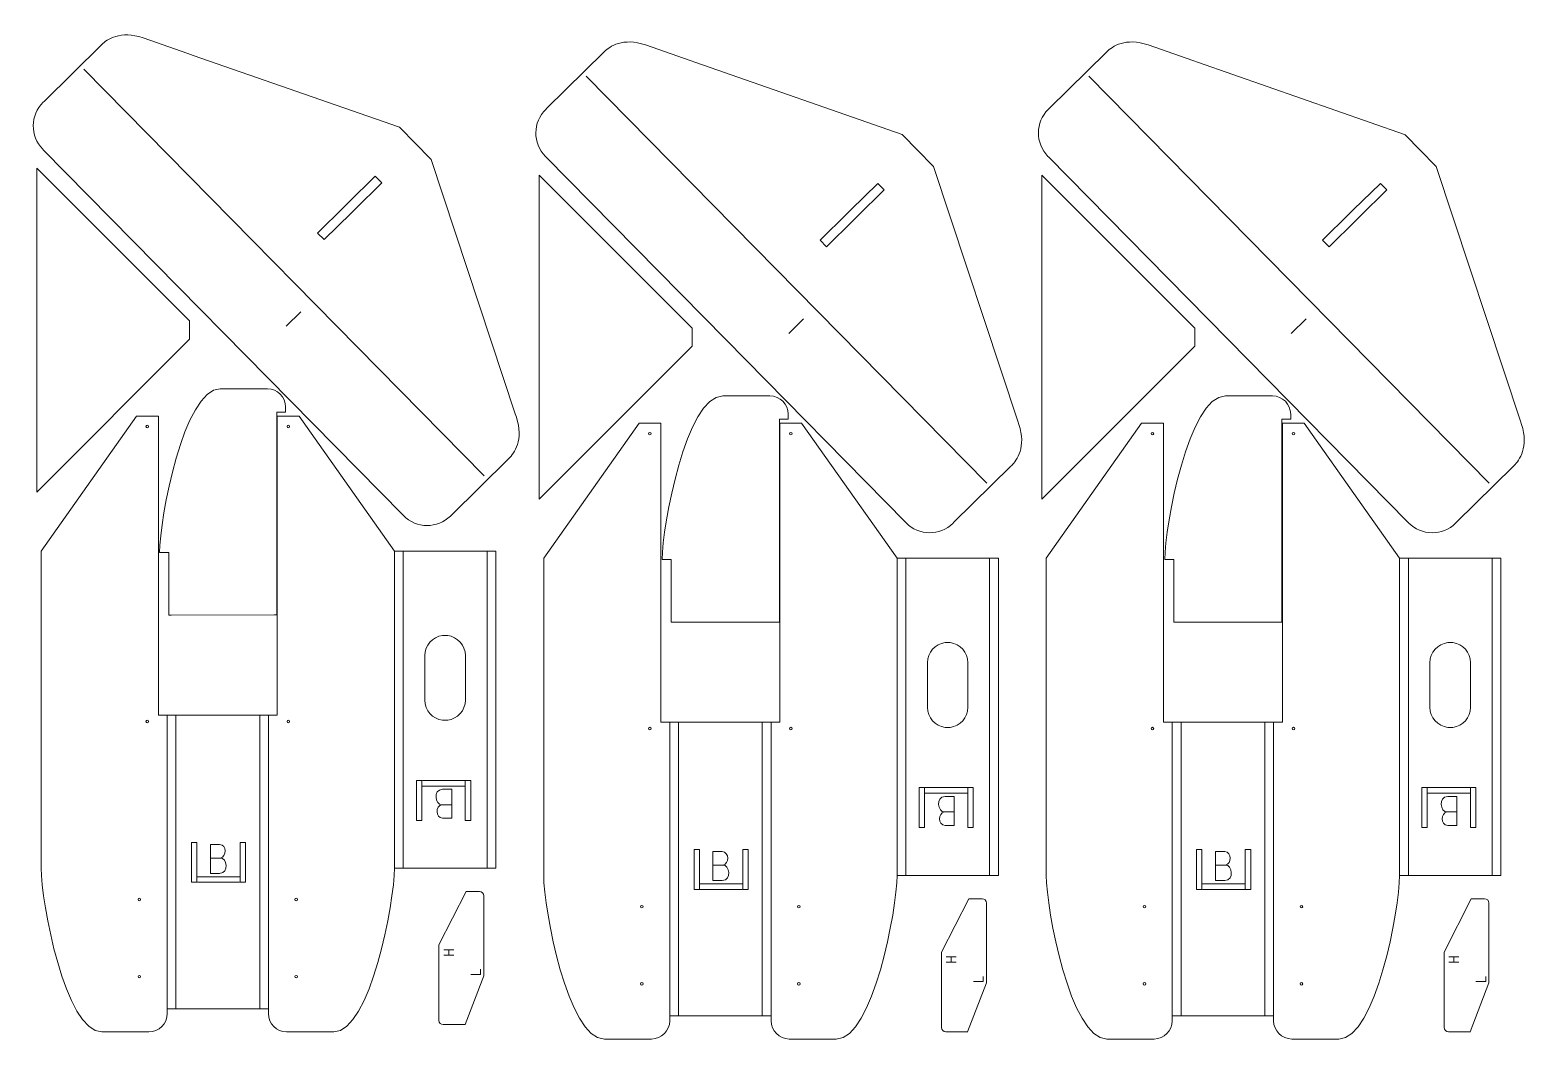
# Model space of a CAD drawing. Header units: inches. Extents: x 0.3 to 29.3, y -19.7 to -0.2.
import ezdxf

# ---------------------------------------------------------------- set-up
doc = ezdxf.new("R2010")
doc.units = ezdxf.units.IN
doc.header["$MEASUREMENT"] = 0
doc.layers.add('Layer 1', color=7, linetype='Continuous')

# ---------------------------------------------------------------- blocks, each defined once
blk = doc.blocks.new('block 3')
at = {"layer": 'Layer 1', "color": 140, "lineweight": 18, "true_color": 0x00adee}
for points in [[(27.756, -18.131), (27.951, -18.131)], [(27.756, -18.236), (27.951, -18.236)], [(27.854, -18.236), (27.854, -18.131)], [(28.281, -18.611), (28.471, -18.611), (28.471, -18.511)]]:
    blk.add_lwpolyline(points, dxfattribs=at)
at = {"layer": 'Layer 1', "color": 179, "lineweight": 18, "true_color": 0x231f20}
blk.add_lwpolyline([(28.533, -18.636), (28.17, -19.582)], dxfattribs=at)
blk.add_open_spline([(28.533, -18.636), (28.533, -18.636), (28.533, -18.397), (28.533, -18.397), (28.533, -18.397), (28.533, -18.337), (28.533, -18.337), (28.533, -18.337), (28.533, -17.088), (28.533, -17.088), (28.533, -17.043), (28.496, -17.005), (28.45, -17.005), (28.45, -17.005), (28.191, -17.005), (28.191, -17.005), (28.191, -17.005), (27.664, -18.04), (27.664, -18.04), (27.664, -18.04), (27.664, -18.817), (27.664, -18.817), (27.664, -18.817), (27.664, -18.869), (27.664, -18.869), (27.664, -18.869), (27.664, -19.499), (27.664, -19.499), (27.664, -19.545), (27.702, -19.582), (27.748, -19.582), (27.748, -19.582), (28.074, -19.582), (28.074, -19.582), (28.074, -19.582), (28.092, -19.582), (28.092, -19.582), (28.092, -19.582), (28.176, -19.582), (28.176, -19.582)], degree=3, knots=[0, 0, 0, 0, 1, 1, 1, 2, 2, 2, 3, 3, 3, 4, 4, 4, 5, 5, 5, 6, 6, 6, 7, 7, 7, 8, 8, 8, 9, 9, 9, 10, 10, 10, 11, 11, 11, 12, 12, 12, 13, 13, 13, 13], dxfattribs=at)
blk = doc.blocks.new('block 4')
at = {"layer": 'Layer 1', "color": 240, "lineweight": 18, "true_color": 0xec1c24}
blk.add_lwpolyline([(28.54, -8.958), (20.786, -1.08)], dxfattribs=at)
at = {"layer": 'Layer 1', "color": 179, "lineweight": 18, "true_color": 0x231f20}
for points in [[(26.033, -3.796), (26.556, -3.282), (26.43, -3.154), (25.907, -3.669), (25.836, -3.739), (25.313, -4.254), (25.439, -4.381), (25.962, -3.867), (26.033, -3.796)], [(24.991, -5.78), (24.706, -6.061)]]:
    blk.add_lwpolyline(points, dxfattribs=at)
for points, knots in [([(27.206, -2.517), (27.206, -2.517), (26.911, -2.216), (26.911, -2.216), (26.911, -2.216), (26.9, -2.205), (26.9, -2.205), (26.9, -2.205), (22.906, -0.813), (22.906, -0.813), (22.906, -0.813), (22.8, -0.776), (22.8, -0.776), (22.8, -0.776), (21.934, -0.474), (21.934, -0.474), (21.498, -0.322), (21.234, -0.507), (21.137, -0.602), (21.137, -0.602), (21.128, -0.612), (21.128, -0.612), (21.128, -0.612), (20.018, -1.704), (20.018, -1.704), (20.018, -1.704), (20, -1.721), (20, -1.721), (19.748, -1.969), (19.745, -2.378), (19.993, -2.631), (19.993, -2.631), (20.002, -2.64), (20.002, -2.64), (20.002, -2.64), (23.485, -6.179), (23.485, -6.179)], [0, 0, 0, 0, 1, 1, 1, 2, 2, 2, 3, 3, 3, 4, 4, 4, 5, 5, 5, 6, 6, 6, 7, 7, 7, 8, 8, 8, 9, 9, 9, 10, 10, 10, 11, 11, 11, 12, 12, 12, 12]), ([(27.206, -2.517), (27.206, -2.517), (27.499, -2.815), (27.499, -2.815), (27.499, -2.815), (27.512, -2.828), (27.512, -2.828), (27.512, -2.828), (29.143, -7.756), (29.143, -7.756), (29.143, -7.756), (29.164, -7.82), (29.164, -7.82), (29.309, -8.259), (29.12, -8.519), (29.023, -8.615), (29.023, -8.615), (29.009, -8.629), (29.009, -8.629), (29.009, -8.629), (27.898, -9.723), (27.898, -9.723), (27.898, -9.723), (27.887, -9.734), (27.887, -9.734), (27.635, -9.982), (27.225, -9.979), (26.977, -9.727), (26.977, -9.727), (26.964, -9.713), (26.964, -9.713), (26.964, -9.713), (23.485, -6.179), (23.485, -6.179)], [0, 0, 0, 0, 1, 1, 1, 2, 2, 2, 3, 3, 3, 4, 4, 4, 5, 5, 5, 6, 6, 6, 7, 7, 7, 8, 8, 8, 9, 9, 9, 10, 10, 10, 11, 11, 11, 11])]:
    blk.add_open_spline(points, degree=3, knots=knots, dxfattribs=at)
blk = doc.blocks.new('block 2')
at = {"layer": 'Layer 1', "color": 179, "lineweight": 18, "true_color": 0x231f20}
for points in [[(19.876, -9.235), (19.876, -3.036), (19.876, -2.995), (22.837, -5.956), (22.837, -5.979), (22.837, -6.291), (22.837, -6.308), (19.876, -9.269), (19.876, -9.235)], [(24.363, -13.588), (24.533, -13.588), (24.533, -7.8), (24.583, -7.8)], [(24.583, -7.8), (24.91, -7.8), (24.956, -7.8), (26.803, -10.411)], [(26.803, -10.411), (28.715, -10.411), (28.765, -10.411), (28.765, -16.554)], [(28.765, -11.753), (28.765, -11.657)], [(22.462, -13.588), (24.278, -13.588)], [(26.861, -16.554), (28.725, -16.554), (28.765, -16.554)], [(22.441, -19.273), (24.323, -19.273)]]:
    blk.add_lwpolyline(points, dxfattribs=at)
at = {"layer": 'Layer 1', "color": 240, "lineweight": 18, "true_color": 0xec1c24}
for points in [[(26.803, -10.411), (26.803, -16.554), (26.973, -16.554), (26.973, -10.411), (26.803, -10.411)], [(28.595, -10.411), (28.595, -16.554)], [(22.401, -13.588), (22.401, -19.273), (22.571, -19.273), (22.571, -13.588), (22.401, -13.588)], [(24.193, -13.588), (24.193, -19.273), (24.363, -19.273), (24.363, -13.588), (24.193, -13.588)]]:
    blk.add_lwpolyline(points, dxfattribs=at)
at = {"layer": 'Layer 1', "color": 140, "lineweight": 18, "true_color": 0x00adee}
for points in [[(27.231, -15.626), (27.336, -15.626), (27.336, -14.855), (27.231, -14.855), (27.231, -15.626)], [(28.165, -14.855), (27.346, -14.855)], [(27.346, -14.961), (28.165, -14.961)], [(27.912, -15.587), (27.912, -15.026), (27.735, -15.026)], [(28.175, -15.626), (28.28, -15.626), (28.28, -14.855), (28.175, -14.855), (28.175, -15.626)], [(27.718, -15.324), (27.912, -15.324)], [(22.976, -16.052), (22.872, -16.052), (22.872, -16.824), (22.976, -16.824), (22.976, -16.052)], [(23.239, -16.092), (23.239, -16.653), (23.417, -16.653)], [(23.92, -16.052), (23.815, -16.052), (23.815, -16.824), (23.92, -16.824), (23.92, -16.052)], [(23.433, -16.355), (23.239, -16.355)], [(23.805, -16.718), (22.986, -16.718)], [(22.986, -16.824), (23.805, -16.824)]]:
    blk.add_lwpolyline(points, dxfattribs=at)
at = {"layer": 'Layer 1', "color": 179, "lineweight": 18, "true_color": 0x231f20}
for points, knots in [([(22.401, -13.588), (22.401, -13.588), (22.231, -13.588), (22.231, -13.588), (22.231, -13.588), (22.231, -7.8), (22.231, -7.8), (22.231, -7.8), (22.181, -7.8), (22.181, -7.8), (22.181, -7.8), (21.807, -7.8), (21.807, -7.8), (21.807, -7.8), (19.961, -10.411), (19.961, -10.411), (19.961, -10.411), (19.961, -10.461), (19.961, -10.461), (19.961, -10.461), (19.961, -16.494), (19.961, -16.494), (19.961, -16.494), (19.961, -16.554), (19.961, -16.554), (19.961, -17.2), (20.427, -19.722), (21.136, -19.722), (21.136, -19.722), (22.048, -19.722), (22.048, -19.722), (22.242, -19.722), (22.401, -19.563), (22.401, -19.369), (22.401, -19.369), (22.401, -19.273), (22.401, -19.273)], [0, 0, 0, 0, 1, 1, 1, 2, 2, 2, 3, 3, 3, 4, 4, 4, 5, 5, 5, 6, 6, 6, 7, 7, 7, 8, 8, 8, 9, 9, 9, 10, 10, 10, 11, 11, 11, 12, 12, 12, 12]), ([(21.991, -8.001), (21.991, -8.015), (22.002, -8.026), (22.016, -8.026), (22.029, -8.026), (22.041, -8.015), (22.041, -8.001), (22.041, -7.987), (22.029, -7.976), (22.016, -7.976), (22.002, -7.976), (21.991, -7.987), (21.991, -8.001)], [0, 0, 0, 0, 1, 1, 1, 2, 2, 2, 3, 3, 3, 4, 4, 4, 4]), ([(24.723, -8.001), (24.723, -8.015), (24.734, -8.026), (24.748, -8.026), (24.761, -8.026), (24.773, -8.015), (24.773, -8.001), (24.773, -7.987), (24.761, -7.976), (24.748, -7.976), (24.734, -7.976), (24.723, -7.987), (24.723, -8.001)], [0, 0, 0, 0, 1, 1, 1, 2, 2, 2, 3, 3, 3, 4, 4, 4, 4]), ([(27.734, -12.047), (27.541, -12.072), (27.391, -12.237), (27.391, -12.436), (27.391, -12.436), (27.391, -13.298), (27.391, -13.298), (27.391, -13.497), (27.541, -13.663), (27.734, -13.688), (27.734, -13.688), (27.834, -13.688), (27.834, -13.688), (28.026, -13.663), (28.176, -13.497), (28.176, -13.298), (28.176, -13.298), (28.176, -12.436), (28.176, -12.436), (28.176, -12.237), (28.026, -12.072), (27.834, -12.047), (27.834, -12.047), (27.734, -12.047), (27.734, -12.047)], [0, 0, 0, 0, 1, 1, 1, 2, 2, 2, 3, 3, 3, 4, 4, 4, 5, 5, 5, 6, 6, 6, 7, 7, 7, 8, 8, 8, 8]), ([(21.991, -13.711), (21.991, -13.725), (22.002, -13.736), (22.016, -13.736), (22.029, -13.736), (22.041, -13.725), (22.041, -13.711), (22.041, -13.698), (22.029, -13.686), (22.016, -13.686), (22.002, -13.686), (21.991, -13.698), (21.991, -13.711)], [0, 0, 0, 0, 1, 1, 1, 2, 2, 2, 3, 3, 3, 4, 4, 4, 4]), ([(24.723, -13.711), (24.723, -13.725), (24.734, -13.736), (24.748, -13.736), (24.761, -13.736), (24.773, -13.725), (24.773, -13.711), (24.773, -13.698), (24.761, -13.686), (24.748, -13.686), (24.734, -13.686), (24.723, -13.698), (24.723, -13.711)], [0, 0, 0, 0, 1, 1, 1, 2, 2, 2, 3, 3, 3, 4, 4, 4, 4]), ([(26.803, -16.554), (26.803, -17.2), (26.336, -19.722), (25.627, -19.722), (25.627, -19.722), (24.715, -19.722), (24.715, -19.722), (24.521, -19.722), (24.363, -19.563), (24.363, -19.369), (24.363, -19.369), (24.363, -19.273), (24.363, -19.273)], [0, 0, 0, 0, 1, 1, 1, 2, 2, 2, 3, 3, 3, 4, 4, 4, 4]), ([(21.837, -17.16), (21.837, -17.174), (21.849, -17.185), (21.862, -17.185), (21.876, -17.185), (21.887, -17.174), (21.887, -17.16), (21.887, -17.146), (21.876, -17.135), (21.862, -17.135), (21.849, -17.135), (21.837, -17.146), (21.837, -17.16)], [0, 0, 0, 0, 1, 1, 1, 2, 2, 2, 3, 3, 3, 4, 4, 4, 4]), ([(24.876, -17.16), (24.876, -17.174), (24.887, -17.185), (24.901, -17.185), (24.915, -17.185), (24.926, -17.174), (24.926, -17.16), (24.926, -17.146), (24.915, -17.135), (24.901, -17.135), (24.887, -17.135), (24.876, -17.146), (24.876, -17.16)], [0, 0, 0, 0, 1, 1, 1, 2, 2, 2, 3, 3, 3, 4, 4, 4, 4]), ([(21.837, -18.652), (21.837, -18.666), (21.849, -18.677), (21.862, -18.677), (21.876, -18.677), (21.887, -18.666), (21.887, -18.652), (21.887, -18.638), (21.876, -18.627), (21.862, -18.627), (21.849, -18.627), (21.837, -18.638), (21.837, -18.652)], [0, 0, 0, 0, 1, 1, 1, 2, 2, 2, 3, 3, 3, 4, 4, 4, 4]), ([(24.876, -18.652), (24.876, -18.666), (24.887, -18.677), (24.901, -18.677), (24.915, -18.677), (24.926, -18.666), (24.926, -18.652), (24.926, -18.638), (24.915, -18.627), (24.901, -18.627), (24.887, -18.627), (24.876, -18.638), (24.876, -18.652)], [0, 0, 0, 0, 1, 1, 1, 2, 2, 2, 3, 3, 3, 4, 4, 4, 4])]:
    blk.add_open_spline(points, degree=3, knots=knots, dxfattribs=at)
at = {"layer": 'Layer 1', "color": 140, "lineweight": 18, "true_color": 0x00adee}
for points in [[(27.912, -15.587), (27.912, -15.587), (27.734, -15.587), (27.734, -15.587), (27.589, -15.575), (27.6, -15.348), (27.718, -15.324), (27.596, -15.335), (27.54, -15.029), (27.735, -15.026)], [(23.239, -16.092), (23.239, -16.092), (23.417, -16.092), (23.417, -16.092), (23.562, -16.104), (23.552, -16.33), (23.433, -16.355), (23.555, -16.344), (23.612, -16.65), (23.417, -16.653)]]:
    blk.add_open_spline(points, degree=3, knots=[0, 0, 0, 0, 1, 1, 1, 2, 2, 2, 3, 3, 3, 3], dxfattribs=at)
at = {"layer": 'Layer 1'}
for name in ['block 4', 'block 3']:
    blk.add_blockref(name, (0, 0), dxfattribs=at)
blk = doc.blocks.new('block 6')
at = {"layer": 'Layer 1', "color": 140, "lineweight": 18, "true_color": 0x00adee}
for points in [[(18.024, -18.131), (18.219, -18.131)], [(18.024, -18.236), (18.219, -18.236)], [(18.122, -18.236), (18.122, -18.131)], [(18.549, -18.611), (18.739, -18.611), (18.739, -18.511)]]:
    blk.add_lwpolyline(points, dxfattribs=at)
at = {"layer": 'Layer 1', "color": 179, "lineweight": 18, "true_color": 0x231f20}
blk.add_lwpolyline([(18.801, -18.636), (18.438, -19.582)], dxfattribs=at)
blk.add_open_spline([(18.801, -18.636), (18.801, -18.636), (18.801, -18.397), (18.801, -18.397), (18.801, -18.397), (18.801, -18.337), (18.801, -18.337), (18.801, -18.337), (18.801, -17.088), (18.801, -17.088), (18.801, -17.043), (18.764, -17.005), (18.718, -17.005), (18.718, -17.005), (18.459, -17.005), (18.459, -17.005), (18.459, -17.005), (17.933, -18.04), (17.933, -18.04), (17.933, -18.04), (17.933, -18.817), (17.933, -18.817), (17.933, -18.817), (17.933, -18.869), (17.933, -18.869), (17.933, -18.869), (17.933, -19.499), (17.933, -19.499), (17.933, -19.545), (17.97, -19.582), (18.016, -19.582), (18.016, -19.582), (18.342, -19.582), (18.342, -19.582), (18.342, -19.582), (18.36, -19.582), (18.36, -19.582), (18.36, -19.582), (18.444, -19.582), (18.444, -19.582)], degree=3, knots=[0, 0, 0, 0, 1, 1, 1, 2, 2, 2, 3, 3, 3, 4, 4, 4, 5, 5, 5, 6, 6, 6, 7, 7, 7, 8, 8, 8, 9, 9, 9, 10, 10, 10, 11, 11, 11, 12, 12, 12, 13, 13, 13, 13], dxfattribs=at)
blk = doc.blocks.new('block 7')
at = {"layer": 'Layer 1', "color": 240, "lineweight": 18, "true_color": 0xec1c24}
blk.add_lwpolyline([(18.808, -8.958), (11.054, -1.08)], dxfattribs=at)
at = {"layer": 'Layer 1', "color": 179, "lineweight": 18, "true_color": 0x231f20}
for points in [[(16.301, -3.796), (16.824, -3.282), (16.699, -3.154), (16.176, -3.669), (16.104, -3.739), (15.581, -4.254), (15.707, -4.381), (16.23, -3.867), (16.301, -3.796)], [(15.26, -5.78), (14.974, -6.061)]]:
    blk.add_lwpolyline(points, dxfattribs=at)
for points, knots in [([(17.474, -2.517), (17.474, -2.517), (17.179, -2.216), (17.179, -2.216), (17.179, -2.216), (17.168, -2.205), (17.168, -2.205), (17.168, -2.205), (13.174, -0.813), (13.174, -0.813), (13.174, -0.813), (13.068, -0.776), (13.068, -0.776), (13.068, -0.776), (12.202, -0.474), (12.202, -0.474), (11.766, -0.322), (11.502, -0.507), (11.405, -0.602), (11.405, -0.602), (11.396, -0.612), (11.396, -0.612), (11.396, -0.612), (10.286, -1.704), (10.286, -1.704), (10.286, -1.704), (10.268, -1.721), (10.268, -1.721), (10.016, -1.969), (10.013, -2.378), (10.261, -2.631), (10.261, -2.631), (10.27, -2.64), (10.27, -2.64), (10.27, -2.64), (13.753, -6.179), (13.753, -6.179)], [0, 0, 0, 0, 1, 1, 1, 2, 2, 2, 3, 3, 3, 4, 4, 4, 5, 5, 5, 6, 6, 6, 7, 7, 7, 8, 8, 8, 9, 9, 9, 10, 10, 10, 11, 11, 11, 12, 12, 12, 12]), ([(17.474, -2.517), (17.474, -2.517), (17.767, -2.815), (17.767, -2.815), (17.767, -2.815), (17.78, -2.828), (17.78, -2.828), (17.78, -2.828), (19.411, -7.756), (19.411, -7.756), (19.411, -7.756), (19.432, -7.82), (19.432, -7.82), (19.577, -8.259), (19.388, -8.519), (19.291, -8.615), (19.291, -8.615), (19.277, -8.629), (19.277, -8.629), (19.277, -8.629), (18.166, -9.723), (18.166, -9.723), (18.166, -9.723), (18.155, -9.734), (18.155, -9.734), (17.903, -9.982), (17.493, -9.979), (17.245, -9.727), (17.245, -9.727), (17.232, -9.713), (17.232, -9.713), (17.232, -9.713), (13.753, -6.179), (13.753, -6.179)], [0, 0, 0, 0, 1, 1, 1, 2, 2, 2, 3, 3, 3, 4, 4, 4, 5, 5, 5, 6, 6, 6, 7, 7, 7, 8, 8, 8, 9, 9, 9, 10, 10, 10, 11, 11, 11, 11])]:
    blk.add_open_spline(points, degree=3, knots=knots, dxfattribs=at)
blk = doc.blocks.new('block 5')
at = {"layer": 'Layer 1', "color": 179, "lineweight": 18, "true_color": 0x231f20}
for points in [[(10.144, -9.235), (10.144, -3.036), (10.144, -2.995), (13.105, -5.956), (13.105, -5.979), (13.105, -6.291), (13.105, -6.308), (10.144, -9.269), (10.144, -9.235)], [(14.631, -13.588), (14.801, -13.588), (14.801, -7.8), (14.851, -7.8)], [(14.851, -7.8), (15.178, -7.8), (15.224, -7.8), (17.071, -10.411)], [(17.071, -10.411), (18.983, -10.411), (19.033, -10.411), (19.033, -16.554)], [(19.033, -11.753), (19.033, -11.657)], [(12.73, -13.588), (14.546, -13.588)], [(17.129, -16.554), (18.993, -16.554), (19.033, -16.554)], [(12.709, -19.273), (14.591, -19.273)]]:
    blk.add_lwpolyline(points, dxfattribs=at)
at = {"layer": 'Layer 1', "color": 240, "lineweight": 18, "true_color": 0xec1c24}
for points in [[(17.071, -10.411), (17.071, -16.554), (17.241, -16.554), (17.241, -10.411), (17.071, -10.411)], [(18.863, -10.411), (18.863, -16.554)], [(12.669, -13.588), (12.669, -19.273), (12.839, -19.273), (12.839, -13.588), (12.669, -13.588)], [(14.461, -13.588), (14.461, -19.273), (14.631, -19.273), (14.631, -13.588), (14.461, -13.588)]]:
    blk.add_lwpolyline(points, dxfattribs=at)
at = {"layer": 'Layer 1', "color": 140, "lineweight": 18, "true_color": 0x00adee}
for points in [[(17.5, -15.626), (17.604, -15.626), (17.604, -14.855), (17.5, -14.855), (17.5, -15.626)], [(18.433, -14.855), (17.614, -14.855)], [(17.614, -14.961), (18.433, -14.961)], [(18.18, -15.587), (18.18, -15.026), (18.003, -15.026)], [(18.443, -15.626), (18.548, -15.626), (18.548, -14.855), (18.443, -14.855), (18.443, -15.626)], [(17.986, -15.324), (18.18, -15.324)], [(13.244, -16.052), (13.14, -16.052), (13.14, -16.824), (13.244, -16.824), (13.244, -16.052)], [(13.507, -16.092), (13.507, -16.653), (13.685, -16.653)], [(14.188, -16.052), (14.083, -16.052), (14.083, -16.824), (14.188, -16.824), (14.188, -16.052)], [(13.701, -16.355), (13.507, -16.355)], [(14.073, -16.718), (13.254, -16.718)], [(13.254, -16.824), (14.073, -16.824)]]:
    blk.add_lwpolyline(points, dxfattribs=at)
at = {"layer": 'Layer 1', "color": 179, "lineweight": 18, "true_color": 0x231f20}
for points, knots in [([(12.669, -13.588), (12.669, -13.588), (12.499, -13.588), (12.499, -13.588), (12.499, -13.588), (12.499, -7.8), (12.499, -7.8), (12.499, -7.8), (12.449, -7.8), (12.449, -7.8), (12.449, -7.8), (12.075, -7.8), (12.075, -7.8), (12.075, -7.8), (10.229, -10.411), (10.229, -10.411), (10.229, -10.411), (10.229, -10.461), (10.229, -10.461), (10.229, -10.461), (10.229, -16.494), (10.229, -16.494), (10.229, -16.494), (10.229, -16.554), (10.229, -16.554), (10.229, -17.2), (10.695, -19.722), (11.404, -19.722), (11.404, -19.722), (12.316, -19.722), (12.316, -19.722), (12.51, -19.722), (12.669, -19.563), (12.669, -19.369), (12.669, -19.369), (12.669, -19.273), (12.669, -19.273)], [0, 0, 0, 0, 1, 1, 1, 2, 2, 2, 3, 3, 3, 4, 4, 4, 5, 5, 5, 6, 6, 6, 7, 7, 7, 8, 8, 8, 9, 9, 9, 10, 10, 10, 11, 11, 11, 12, 12, 12, 12]), ([(12.259, -8.001), (12.259, -8.015), (12.27, -8.026), (12.284, -8.026), (12.298, -8.026), (12.309, -8.015), (12.309, -8.001), (12.309, -7.987), (12.298, -7.976), (12.284, -7.976), (12.27, -7.976), (12.259, -7.987), (12.259, -8.001)], [0, 0, 0, 0, 1, 1, 1, 2, 2, 2, 3, 3, 3, 4, 4, 4, 4]), ([(14.991, -8.001), (14.991, -8.015), (15.002, -8.026), (15.016, -8.026), (15.03, -8.026), (15.041, -8.015), (15.041, -8.001), (15.041, -7.987), (15.03, -7.976), (15.016, -7.976), (15.002, -7.976), (14.991, -7.987), (14.991, -8.001)], [0, 0, 0, 0, 1, 1, 1, 2, 2, 2, 3, 3, 3, 4, 4, 4, 4]), ([(18.002, -12.047), (17.809, -12.072), (17.659, -12.237), (17.659, -12.436), (17.659, -12.436), (17.659, -13.298), (17.659, -13.298), (17.659, -13.497), (17.809, -13.663), (18.002, -13.688), (18.002, -13.688), (18.102, -13.688), (18.102, -13.688), (18.294, -13.663), (18.444, -13.497), (18.444, -13.298), (18.444, -13.298), (18.444, -12.436), (18.444, -12.436), (18.444, -12.237), (18.294, -12.072), (18.102, -12.047), (18.102, -12.047), (18.002, -12.047), (18.002, -12.047)], [0, 0, 0, 0, 1, 1, 1, 2, 2, 2, 3, 3, 3, 4, 4, 4, 5, 5, 5, 6, 6, 6, 7, 7, 7, 8, 8, 8, 8]), ([(12.259, -13.711), (12.259, -13.725), (12.27, -13.736), (12.284, -13.736), (12.298, -13.736), (12.309, -13.725), (12.309, -13.711), (12.309, -13.698), (12.298, -13.686), (12.284, -13.686), (12.27, -13.686), (12.259, -13.698), (12.259, -13.711)], [0, 0, 0, 0, 1, 1, 1, 2, 2, 2, 3, 3, 3, 4, 4, 4, 4]), ([(14.991, -13.711), (14.991, -13.725), (15.002, -13.736), (15.016, -13.736), (15.03, -13.736), (15.041, -13.725), (15.041, -13.711), (15.041, -13.698), (15.03, -13.686), (15.016, -13.686), (15.002, -13.686), (14.991, -13.698), (14.991, -13.711)], [0, 0, 0, 0, 1, 1, 1, 2, 2, 2, 3, 3, 3, 4, 4, 4, 4]), ([(17.071, -16.554), (17.071, -17.2), (16.604, -19.722), (15.895, -19.722), (15.895, -19.722), (14.983, -19.722), (14.983, -19.722), (14.789, -19.722), (14.631, -19.563), (14.631, -19.369), (14.631, -19.369), (14.631, -19.273), (14.631, -19.273)], [0, 0, 0, 0, 1, 1, 1, 2, 2, 2, 3, 3, 3, 4, 4, 4, 4]), ([(12.105, -17.16), (12.105, -17.174), (12.117, -17.185), (12.13, -17.185), (12.144, -17.185), (12.155, -17.174), (12.155, -17.16), (12.155, -17.146), (12.144, -17.135), (12.13, -17.135), (12.117, -17.135), (12.105, -17.146), (12.105, -17.16)], [0, 0, 0, 0, 1, 1, 1, 2, 2, 2, 3, 3, 3, 4, 4, 4, 4]), ([(15.144, -17.16), (15.144, -17.174), (15.155, -17.185), (15.169, -17.185), (15.183, -17.185), (15.194, -17.174), (15.194, -17.16), (15.194, -17.146), (15.183, -17.135), (15.169, -17.135), (15.155, -17.135), (15.144, -17.146), (15.144, -17.16)], [0, 0, 0, 0, 1, 1, 1, 2, 2, 2, 3, 3, 3, 4, 4, 4, 4]), ([(12.105, -18.652), (12.105, -18.666), (12.117, -18.677), (12.13, -18.677), (12.144, -18.677), (12.155, -18.666), (12.155, -18.652), (12.155, -18.638), (12.144, -18.627), (12.13, -18.627), (12.117, -18.627), (12.105, -18.638), (12.105, -18.652)], [0, 0, 0, 0, 1, 1, 1, 2, 2, 2, 3, 3, 3, 4, 4, 4, 4]), ([(15.144, -18.652), (15.144, -18.666), (15.155, -18.677), (15.169, -18.677), (15.183, -18.677), (15.194, -18.666), (15.194, -18.652), (15.194, -18.638), (15.183, -18.627), (15.169, -18.627), (15.155, -18.627), (15.144, -18.638), (15.144, -18.652)], [0, 0, 0, 0, 1, 1, 1, 2, 2, 2, 3, 3, 3, 4, 4, 4, 4])]:
    blk.add_open_spline(points, degree=3, knots=knots, dxfattribs=at)
at = {"layer": 'Layer 1', "color": 140, "lineweight": 18, "true_color": 0x00adee}
for points in [[(18.18, -15.587), (18.18, -15.587), (18.002, -15.587), (18.002, -15.587), (17.857, -15.575), (17.868, -15.348), (17.986, -15.324), (17.864, -15.335), (17.808, -15.029), (18.003, -15.026)], [(13.507, -16.092), (13.507, -16.092), (13.685, -16.092), (13.685, -16.092), (13.83, -16.104), (13.82, -16.33), (13.701, -16.355), (13.823, -16.344), (13.88, -16.65), (13.685, -16.653)]]:
    blk.add_open_spline(points, degree=3, knots=[0, 0, 0, 0, 1, 1, 1, 2, 2, 2, 3, 3, 3, 3], dxfattribs=at)
at = {"layer": 'Layer 1'}
for name in ['block 7', 'block 6']:
    blk.add_blockref(name, (0, 0), dxfattribs=at)
blk = doc.blocks.new('block 9')
at = {"layer": 'Layer 1', "color": 140, "lineweight": 18, "true_color": 0x00adee}
for points in [[(8.292, -17.992), (8.487, -17.992)], [(8.39, -18.097), (8.39, -17.992)], [(8.292, -18.097), (8.487, -18.097)], [(8.817, -18.472), (9.007, -18.472), (9.007, -18.372)]]:
    blk.add_lwpolyline(points, dxfattribs=at)
at = {"layer": 'Layer 1', "color": 179, "lineweight": 18, "true_color": 0x231f20}
blk.add_lwpolyline([(9.069, -18.498), (8.706, -19.444)], dxfattribs=at)
blk.add_open_spline([(9.069, -18.498), (9.069, -18.498), (9.069, -18.258), (9.069, -18.258), (9.069, -18.258), (9.069, -18.198), (9.069, -18.198), (9.069, -18.198), (9.069, -16.95), (9.069, -16.95), (9.069, -16.904), (9.032, -16.867), (8.986, -16.867), (8.986, -16.867), (8.727, -16.867), (8.727, -16.867), (8.727, -16.867), (8.201, -17.901), (8.201, -17.901), (8.201, -17.901), (8.201, -18.679), (8.201, -18.679), (8.201, -18.679), (8.201, -18.731), (8.201, -18.731), (8.201, -18.731), (8.201, -19.361), (8.201, -19.361), (8.201, -19.406), (8.238, -19.444), (8.284, -19.444), (8.284, -19.444), (8.61, -19.444), (8.61, -19.444), (8.61, -19.444), (8.628, -19.444), (8.628, -19.444), (8.628, -19.444), (8.712, -19.444), (8.712, -19.444)], degree=3, knots=[0, 0, 0, 0, 1, 1, 1, 2, 2, 2, 3, 3, 3, 4, 4, 4, 5, 5, 5, 6, 6, 6, 7, 7, 7, 8, 8, 8, 9, 9, 9, 10, 10, 10, 11, 11, 11, 12, 12, 12, 13, 13, 13, 13], dxfattribs=at)
blk = doc.blocks.new('block 10')
at = {"layer": 'Layer 1', "color": 240, "lineweight": 18, "true_color": 0xec1c24}
blk.add_lwpolyline([(9.076, -8.82), (1.322, -0.942)], dxfattribs=at)
at = {"layer": 'Layer 1', "color": 179, "lineweight": 18, "true_color": 0x231f20}
for points in [[(6.569, -3.658), (7.092, -3.143), (6.967, -3.016), (6.444, -3.531), (6.372, -3.601), (5.849, -4.116), (5.975, -4.243), (6.498, -3.728), (6.569, -3.658)], [(5.528, -5.642), (5.242, -5.922)]]:
    blk.add_lwpolyline(points, dxfattribs=at)
for points, knots in [([(7.742, -2.378), (7.742, -2.378), (7.447, -2.078), (7.447, -2.078), (7.447, -2.078), (7.436, -2.067), (7.436, -2.067), (7.436, -2.067), (3.442, -0.675), (3.442, -0.675), (3.442, -0.675), (3.336, -0.638), (3.336, -0.638), (3.336, -0.638), (2.47, -0.336), (2.47, -0.336), (2.034, -0.184), (1.77, -0.368), (1.673, -0.464), (1.673, -0.464), (1.664, -0.473), (1.664, -0.473), (1.664, -0.473), (0.554, -1.566), (0.554, -1.566), (0.554, -1.566), (0.536, -1.583), (0.536, -1.583), (0.284, -1.831), (0.281, -2.24), (0.529, -2.492), (0.529, -2.492), (0.539, -2.502), (0.539, -2.502), (0.539, -2.502), (4.021, -6.04), (4.021, -6.04)], [0, 0, 0, 0, 1, 1, 1, 2, 2, 2, 3, 3, 3, 4, 4, 4, 5, 5, 5, 6, 6, 6, 7, 7, 7, 8, 8, 8, 9, 9, 9, 10, 10, 10, 11, 11, 11, 12, 12, 12, 12]), ([(7.742, -2.378), (7.742, -2.378), (8.035, -2.676), (8.035, -2.676), (8.035, -2.676), (8.048, -2.689), (8.048, -2.689), (8.048, -2.689), (9.679, -7.618), (9.679, -7.618), (9.679, -7.618), (9.7, -7.682), (9.7, -7.682), (9.845, -8.12), (9.657, -8.381), (9.56, -8.477), (9.56, -8.477), (9.545, -8.491), (9.545, -8.491), (9.545, -8.491), (8.434, -9.585), (8.434, -9.585), (8.434, -9.585), (8.423, -9.595), (8.423, -9.595), (8.171, -9.844), (7.761, -9.84), (7.513, -9.588), (7.513, -9.588), (7.5, -9.575), (7.5, -9.575), (7.5, -9.575), (4.021, -6.04), (4.021, -6.04)], [0, 0, 0, 0, 1, 1, 1, 2, 2, 2, 3, 3, 3, 4, 4, 4, 5, 5, 5, 6, 6, 6, 7, 7, 7, 8, 8, 8, 9, 9, 9, 10, 10, 10, 11, 11, 11, 11])]:
    blk.add_open_spline(points, degree=3, knots=knots, dxfattribs=at)
blk = doc.blocks.new('block 8')
at = {"layer": 'Layer 1', "color": 179, "lineweight": 18, "true_color": 0x231f20}
for points in [[(0.412, -9.097), (0.412, -2.898), (0.412, -2.857), (3.373, -5.817), (3.373, -5.841), (3.373, -6.153), (3.373, -6.17), (0.412, -9.13), (0.412, -9.097)], [(4.899, -13.449), (5.069, -13.449), (5.069, -7.662), (5.119, -7.662)], [(5.119, -7.662), (5.446, -7.662), (5.492, -7.662), (7.339, -10.273)], [(7.339, -10.273), (9.251, -10.273), (9.301, -10.273), (9.301, -16.415)], [(9.301, -11.615), (9.301, -11.519)], [(2.998, -13.449), (4.814, -13.449)], [(7.397, -16.415), (9.261, -16.415), (9.301, -16.415)], [(2.977, -19.135), (4.859, -19.135)]]:
    blk.add_lwpolyline(points, dxfattribs=at)
at = {"layer": 'Layer 1', "color": 240, "lineweight": 18, "true_color": 0xec1c24}
for points in [[(7.339, -10.273), (7.339, -16.415), (7.509, -16.415), (7.509, -10.273), (7.339, -10.273)], [(9.131, -10.273), (9.131, -16.415)], [(2.937, -13.449), (2.937, -19.135), (3.107, -19.135), (3.107, -13.449), (2.937, -13.449)], [(4.729, -13.449), (4.729, -19.135), (4.899, -19.135), (4.899, -13.449), (4.729, -13.449)]]:
    blk.add_lwpolyline(points, dxfattribs=at)
at = {"layer": 'Layer 1', "color": 140, "lineweight": 18, "true_color": 0x00adee}
for points in [[(7.768, -15.488), (7.872, -15.488), (7.872, -14.716), (7.768, -14.716), (7.768, -15.488)], [(8.701, -14.716), (7.882, -14.716)], [(8.711, -15.488), (8.816, -15.488), (8.816, -14.716), (8.711, -14.716), (8.711, -15.488)], [(7.882, -14.823), (8.701, -14.823)], [(8.448, -15.448), (8.448, -14.887), (8.271, -14.887)], [(8.254, -15.185), (8.448, -15.185)], [(3.513, -15.914), (3.408, -15.914), (3.408, -16.686), (3.513, -16.686), (3.513, -15.914)], [(3.775, -15.954), (3.775, -16.515), (3.953, -16.515)], [(4.456, -15.914), (4.351, -15.914), (4.351, -16.686), (4.456, -16.686), (4.456, -15.914)], [(3.969, -16.217), (3.775, -16.217)], [(4.341, -16.579), (3.523, -16.579)], [(3.523, -16.686), (4.341, -16.686)]]:
    blk.add_lwpolyline(points, dxfattribs=at)
at = {"layer": 'Layer 1', "color": 179, "lineweight": 18, "true_color": 0x231f20}
for points, knots in [([(2.937, -13.449), (2.937, -13.449), (2.767, -13.449), (2.767, -13.449), (2.767, -13.449), (2.767, -7.662), (2.767, -7.662), (2.767, -7.662), (2.717, -7.662), (2.717, -7.662), (2.717, -7.662), (2.343, -7.662), (2.343, -7.662), (2.343, -7.662), (0.497, -10.273), (0.497, -10.273), (0.497, -10.273), (0.497, -10.323), (0.497, -10.323), (0.497, -10.323), (0.497, -16.355), (0.497, -16.355), (0.497, -16.355), (0.497, -16.415), (0.497, -16.415), (0.497, -17.062), (0.963, -19.584), (1.672, -19.584), (1.672, -19.584), (2.584, -19.584), (2.584, -19.584), (2.778, -19.584), (2.937, -19.425), (2.937, -19.231), (2.937, -19.231), (2.937, -19.135), (2.937, -19.135)], [0, 0, 0, 0, 1, 1, 1, 2, 2, 2, 3, 3, 3, 4, 4, 4, 5, 5, 5, 6, 6, 6, 7, 7, 7, 8, 8, 8, 9, 9, 9, 10, 10, 10, 11, 11, 11, 12, 12, 12, 12]), ([(2.527, -7.862), (2.527, -7.876), (2.538, -7.887), (2.552, -7.887), (2.566, -7.887), (2.577, -7.876), (2.577, -7.862), (2.577, -7.849), (2.566, -7.837), (2.552, -7.837), (2.538, -7.837), (2.527, -7.849), (2.527, -7.862)], [0, 0, 0, 0, 1, 1, 1, 2, 2, 2, 3, 3, 3, 4, 4, 4, 4]), ([(5.259, -7.862), (5.259, -7.876), (5.27, -7.887), (5.284, -7.887), (5.298, -7.887), (5.309, -7.876), (5.309, -7.862), (5.309, -7.849), (5.298, -7.837), (5.284, -7.837), (5.27, -7.837), (5.259, -7.849), (5.259, -7.862)], [0, 0, 0, 0, 1, 1, 1, 2, 2, 2, 3, 3, 3, 4, 4, 4, 4]), ([(8.27, -11.908), (8.077, -11.933), (7.927, -12.099), (7.927, -12.298), (7.927, -12.298), (7.927, -13.16), (7.927, -13.16), (7.927, -13.359), (8.077, -13.525), (8.27, -13.549), (8.27, -13.549), (8.37, -13.549), (8.37, -13.549), (8.562, -13.525), (8.712, -13.359), (8.712, -13.16), (8.712, -13.16), (8.712, -12.298), (8.712, -12.298), (8.712, -12.099), (8.562, -11.933), (8.37, -11.908), (8.37, -11.908), (8.27, -11.908), (8.27, -11.908)], [0, 0, 0, 0, 1, 1, 1, 2, 2, 2, 3, 3, 3, 4, 4, 4, 5, 5, 5, 6, 6, 6, 7, 7, 7, 8, 8, 8, 8]), ([(2.527, -13.573), (2.527, -13.587), (2.538, -13.598), (2.552, -13.598), (2.566, -13.598), (2.577, -13.587), (2.577, -13.573), (2.577, -13.559), (2.566, -13.548), (2.552, -13.548), (2.538, -13.548), (2.527, -13.559), (2.527, -13.573)], [0, 0, 0, 0, 1, 1, 1, 2, 2, 2, 3, 3, 3, 4, 4, 4, 4]), ([(5.259, -13.573), (5.259, -13.587), (5.27, -13.598), (5.284, -13.598), (5.298, -13.598), (5.309, -13.587), (5.309, -13.573), (5.309, -13.559), (5.298, -13.548), (5.284, -13.548), (5.27, -13.548), (5.259, -13.559), (5.259, -13.573)], [0, 0, 0, 0, 1, 1, 1, 2, 2, 2, 3, 3, 3, 4, 4, 4, 4]), ([(7.339, -16.415), (7.339, -17.062), (6.872, -19.584), (6.163, -19.584), (6.163, -19.584), (5.251, -19.584), (5.251, -19.584), (5.057, -19.584), (4.899, -19.425), (4.899, -19.231), (4.899, -19.231), (4.899, -19.135), (4.899, -19.135)], [0, 0, 0, 0, 1, 1, 1, 2, 2, 2, 3, 3, 3, 4, 4, 4, 4]), ([(2.374, -17.021), (2.374, -17.035), (2.385, -17.046), (2.399, -17.046), (2.412, -17.046), (2.424, -17.035), (2.424, -17.021), (2.424, -17.008), (2.412, -16.996), (2.399, -16.996), (2.385, -16.996), (2.374, -17.008), (2.374, -17.021)], [0, 0, 0, 0, 1, 1, 1, 2, 2, 2, 3, 3, 3, 4, 4, 4, 4]), ([(5.412, -17.021), (5.412, -17.035), (5.423, -17.046), (5.437, -17.046), (5.451, -17.046), (5.462, -17.035), (5.462, -17.021), (5.462, -17.008), (5.451, -16.996), (5.437, -16.996), (5.423, -16.996), (5.412, -17.008), (5.412, -17.021)], [0, 0, 0, 0, 1, 1, 1, 2, 2, 2, 3, 3, 3, 4, 4, 4, 4]), ([(2.374, -18.514), (2.374, -18.528), (2.385, -18.539), (2.399, -18.539), (2.412, -18.539), (2.424, -18.528), (2.424, -18.514), (2.424, -18.5), (2.412, -18.489), (2.399, -18.489), (2.385, -18.489), (2.374, -18.5), (2.374, -18.514)], [0, 0, 0, 0, 1, 1, 1, 2, 2, 2, 3, 3, 3, 4, 4, 4, 4]), ([(5.412, -18.514), (5.412, -18.528), (5.423, -18.539), (5.437, -18.539), (5.451, -18.539), (5.462, -18.528), (5.462, -18.514), (5.462, -18.5), (5.451, -18.489), (5.437, -18.489), (5.423, -18.489), (5.412, -18.5), (5.412, -18.514)], [0, 0, 0, 0, 1, 1, 1, 2, 2, 2, 3, 3, 3, 4, 4, 4, 4])]:
    blk.add_open_spline(points, degree=3, knots=knots, dxfattribs=at)
at = {"layer": 'Layer 1', "color": 140, "lineweight": 18, "true_color": 0x00adee}
for points in [[(8.448, -15.448), (8.448, -15.448), (8.27, -15.448), (8.27, -15.448), (8.125, -15.437), (8.136, -15.21), (8.254, -15.185), (8.132, -15.196), (8.076, -14.89), (8.271, -14.887)], [(3.775, -15.954), (3.775, -15.954), (3.953, -15.954), (3.953, -15.954), (4.098, -15.965), (4.088, -16.192), (3.969, -16.217), (4.091, -16.205), (4.148, -16.512), (3.953, -16.515)]]:
    blk.add_open_spline(points, degree=3, knots=[0, 0, 0, 0, 1, 1, 1, 2, 2, 2, 3, 3, 3, 3], dxfattribs=at)
at = {"layer": 'Layer 1'}
for name in ['block 10', 'block 9']:
    blk.add_blockref(name, (0, 0), dxfattribs=at)

msp = doc.modelspace()

# ---------------------------------------------------------------- linework, layer by layer
at = {"layer": 'Layer 1', "color": 179, "lineweight": 18, "true_color": 0x231f20}
for points in [[(1.66, -0.473), (1.66, -0.473)], [(11.392, -0.612), (11.392, -0.612)], [(21.123, -0.612), (21.123, -0.612)], [(0.524, -1.583), (0.524, -1.583)], [(10.256, -1.721), (10.256, -1.721)], [(19.988, -1.721), (19.988, -1.721)]]:
    msp.add_lwpolyline(points, dxfattribs=at)
for points in [[(3.018, -11.512), (3.018, -11.512), (5.011, -11.511), (5.011, -11.511), (5.011, -11.511), (5.061, -11.511), (5.061, -11.511), (5.061, -11.511), (5.06, -7.581), (5.06, -7.581), (5.06, -7.581), (5.18, -7.581), (5.18, -7.581), (5.18, -7.581), (5.23, -7.581), (5.23, -7.581), (5.23, -7.581), (5.23, -7.484), (5.23, -7.484), (5.23, -7.29), (5.072, -7.132), (4.878, -7.132), (4.878, -7.132), (3.966, -7.132), (3.966, -7.132), (3.257, -7.132), (2.791, -9.654), (2.791, -10.301), (2.791, -10.301), (2.967, -10.301), (2.967, -10.301), (2.967, -10.301), (2.968, -11.512), (2.968, -11.512), (2.968, -11.512), (3.018, -11.512), (3.018, -11.512)], [(12.749, -11.65), (12.749, -11.65), (14.743, -11.649), (14.743, -11.649), (14.743, -11.649), (14.793, -11.649), (14.793, -11.649), (14.793, -11.649), (14.792, -7.719), (14.792, -7.719), (14.792, -7.719), (14.912, -7.719), (14.912, -7.719), (14.912, -7.719), (14.962, -7.719), (14.962, -7.719), (14.962, -7.719), (14.962, -7.623), (14.962, -7.623), (14.962, -7.429), (14.804, -7.27), (14.61, -7.27), (14.61, -7.27), (13.698, -7.27), (13.698, -7.27), (12.989, -7.271), (12.523, -9.793), (12.523, -10.439), (12.523, -10.439), (12.699, -10.439), (12.699, -10.439), (12.699, -10.439), (12.699, -11.65), (12.699, -11.65), (12.699, -11.65), (12.749, -11.65), (12.749, -11.65)], [(22.481, -11.65), (22.481, -11.65), (24.475, -11.649), (24.475, -11.649), (24.475, -11.649), (24.525, -11.649), (24.525, -11.649), (24.525, -11.649), (24.524, -7.719), (24.524, -7.719), (24.524, -7.719), (24.644, -7.719), (24.644, -7.719), (24.644, -7.719), (24.694, -7.719), (24.694, -7.719), (24.694, -7.719), (24.694, -7.623), (24.694, -7.623), (24.694, -7.429), (24.535, -7.27), (24.342, -7.27), (24.342, -7.27), (23.43, -7.27), (23.43, -7.27), (22.721, -7.271), (22.255, -9.793), (22.255, -10.439), (22.255, -10.439), (22.431, -10.439), (22.431, -10.439), (22.431, -10.439), (22.431, -11.65), (22.431, -11.65), (22.431, -11.65), (22.481, -11.65), (22.481, -11.65)]]:
    msp.add_open_spline(points, degree=3, knots=[0, 0, 0, 0, 1, 1, 1, 2, 2, 2, 3, 3, 3, 4, 4, 4, 5, 5, 5, 6, 6, 6, 7, 7, 7, 8, 8, 8, 9, 9, 9, 10, 10, 10, 11, 11, 11, 12, 12, 12, 12], dxfattribs=at)

# ---------------------------------------------------------------- block references
at = {"layer": 'Layer 1'}
for name in ['block 8', 'block 5', 'block 2']:
    msp.add_blockref(name, (0, 0), dxfattribs=at)

doc.saveas('drawing.dxf')
